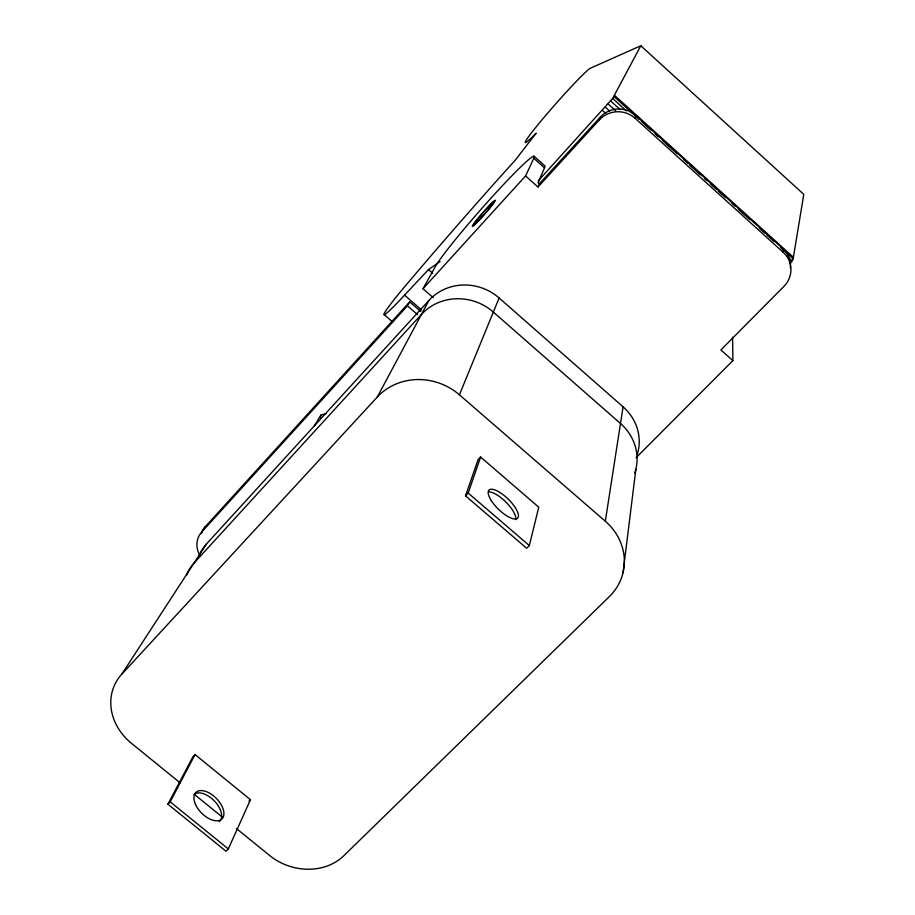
<?xml version="1.0" encoding="UTF-8"?>
<svg xmlns="http://www.w3.org/2000/svg" width="915" height="915" viewBox="0 0 915 915"><rect width="100%" height="100%" fill="white"/><g stroke="black" fill="none" stroke-linecap="round" stroke-linejoin="round"><path stroke-width="1.37" d="M623.035 572.71L635.879 469.223M236.39 828.51L269.502 855.399A54.065 46.413 20.9 0 0 343.857 855.708L609.333 596.614A57.862 52.921 12.7 0 0 605.33 521.23L623.081 406.832L499.121 297.993A49.879 47.294 24 0 0 428.963 300.372L206.333 544.128L121.764 674.218A54.854 47.431 26.8 0 0 131.52 743.369L180.095 782.805M790.434 263.577L793.156 258.728L803.782 194.357L640.809 45.75L589.992 68.396A49.662 2.791 -48.5 0 0 540.948 121.066A49.662 2.791 -48.5 0 0 536.144 133.167L515.431 159.942A371.799 26.352 -48.7 0 0 405.791 285.389A48.186 2.905 -48.9 0 0 383.888 314.405A48.186 2.905 -48.9 0 0 404.544 295.145L428.46 269.593L440.081 261.507M320.387 417.881L320.879 415.09L326.358 413.488M636.074 457.706L732.869 360.624L720.894 349.942L783.892 286.418A25.208 24.099 -8.8 0 0 783.171 252.266L635.136 118.309L635.811 115.53A25.105 24.831 4.7 0 0 600.251 117.154L539.37 183.755L537.986 187.003L525.576 175.943L533.788 158.272L544.494 167.834L538.134 182.657L539.37 183.755M529.339 545.569L538.752 507.196L480.604 457.043L478.065 459.685L465.529 495.839L526.651 548.268L529.339 545.569L468.194 493.082L480.604 457.043M537.986 187.003L599.302 119.957L600.251 117.154M121.764 674.218L377.277 397.064A58.537 54.362 23.4 0 1 459.422 394.822L499.121 297.993M228.304 848.914L250.47 799.733L195.055 754.555L192.871 756.831L167.914 804.216L226.005 851.236L228.304 848.914L170.19 801.86L195.055 754.555M538.203 180.907L612.638 98.465L640.809 45.75M377.277 397.064L428.963 300.372M433.172 297.615L423.005 288.728L435.117 266.974A75.888 4.918 -48.7 0 1 493.151 195.764A75.888 4.918 -48.7 0 1 533.788 158.272M200.053 555.679A23.024 20.565 29 0 1 201.723 532.027L407.438 305.839L409.714 301.836L420.786 311.489M314.394 425.807L320.879 415.09M201.723 532.027L205.269 526.697L409.714 301.836M423.005 288.728L525.576 175.943M167.914 804.216L170.19 801.86M465.529 495.839L468.194 493.082M248.994 801.231L250.47 799.733M194.449 794.46L222.036 816.866M459.422 394.822L605.33 521.23M384.334 314.737L392.764 322.046M404.544 295.145L421.712 310.082M407.438 305.839L417.583 314.668M428.46 269.593L432.635 273.253M533.948 156.145L544.539 165.615A75.819 5.467 -48.7 0 1 544.494 167.834M612.638 98.465L626.363 110.887M786.866 256.097L792.138 260.878M610.682 101.005L620.198 109.617M608.212 104.001L615.623 110.692M605.433 107.238L609.664 111.07M602.516 110.498L605.696 113.369M614.594 95.4L793.396 257.264M635.811 115.53L782.748 248.537A25.025 23.939 -9.1 0 1 790.366 267.786M613.976 96.555L639.276 119.442M641.381 121.352L650.862 129.941M655.083 133.762L658.24 136.621M662.46 140.43L677.214 153.789M683.539 159.507L687.748 163.328M689.864 165.238L700.398 174.776M704.619 178.597L706.723 180.495M710.944 184.315L716.216 189.085M718.321 190.995L725.698 197.674M732.023 203.393L735.18 206.252M738.348 209.123L749.934 219.611M759.427 228.201L764.688 232.97M766.804 234.881L774.182 241.549M780.506 247.279L793.156 258.728M782.748 248.537L783.171 252.266M732.595 337.2L732.869 360.624M186.523 575.1A48.312 42.891 27.4 0 1 193.923 563.217L421.438 314.44A51.137 48.346 23.9 0 1 493.345 312.072L620.496 423.496A50.634 47.214 11.8 0 1 634.736 473.169M199.07 555.782A47.191 42.079 27.5 0 1 206.333 544.128M623.081 406.832A49.399 46.219 11.6 0 1 637.366 454.137M599.302 119.957A25.3 25.002 5.3 0 1 635.136 118.309M201.311 533.628A22.864 20.45 29.1 0 1 205.269 526.697M194.22 794.254A18.586 10.431 45.4 0 1 214.956 801.574A18.586 10.431 45.4 0 1 219.268 821.636M488.907 491.904A20.038 7.057 44.5 0 1 506.693 502.861A20.038 7.057 44.5 0 1 515.671 519.606M477.15 222.048A15.795 1.018 -48.7 0 0 494.157 201.941A15.795 1.018 -48.7 0 0 480.272 215.883A15.795 1.018 -48.7 0 0 477.15 222.048M476.486 222.917A17.374 1.121 -48.7 0 0 495.187 200.797A17.374 1.121 -48.7 0 0 479.918 216.146A17.374 1.121 -48.7 0 0 476.486 222.917M195.558 804.525A18.597 10.408 45.4 0 0 221.533 819.325A18.597 10.408 45.4 0 0 209.684 793.213A18.597 10.408 45.4 0 0 195.558 804.525M491.241 500.471A20.061 7.023 44.4 0 0 517.261 518.473A20.061 7.023 44.4 0 0 501.397 493.437A20.061 7.023 44.4 0 0 491.241 500.471"/></g></svg>
